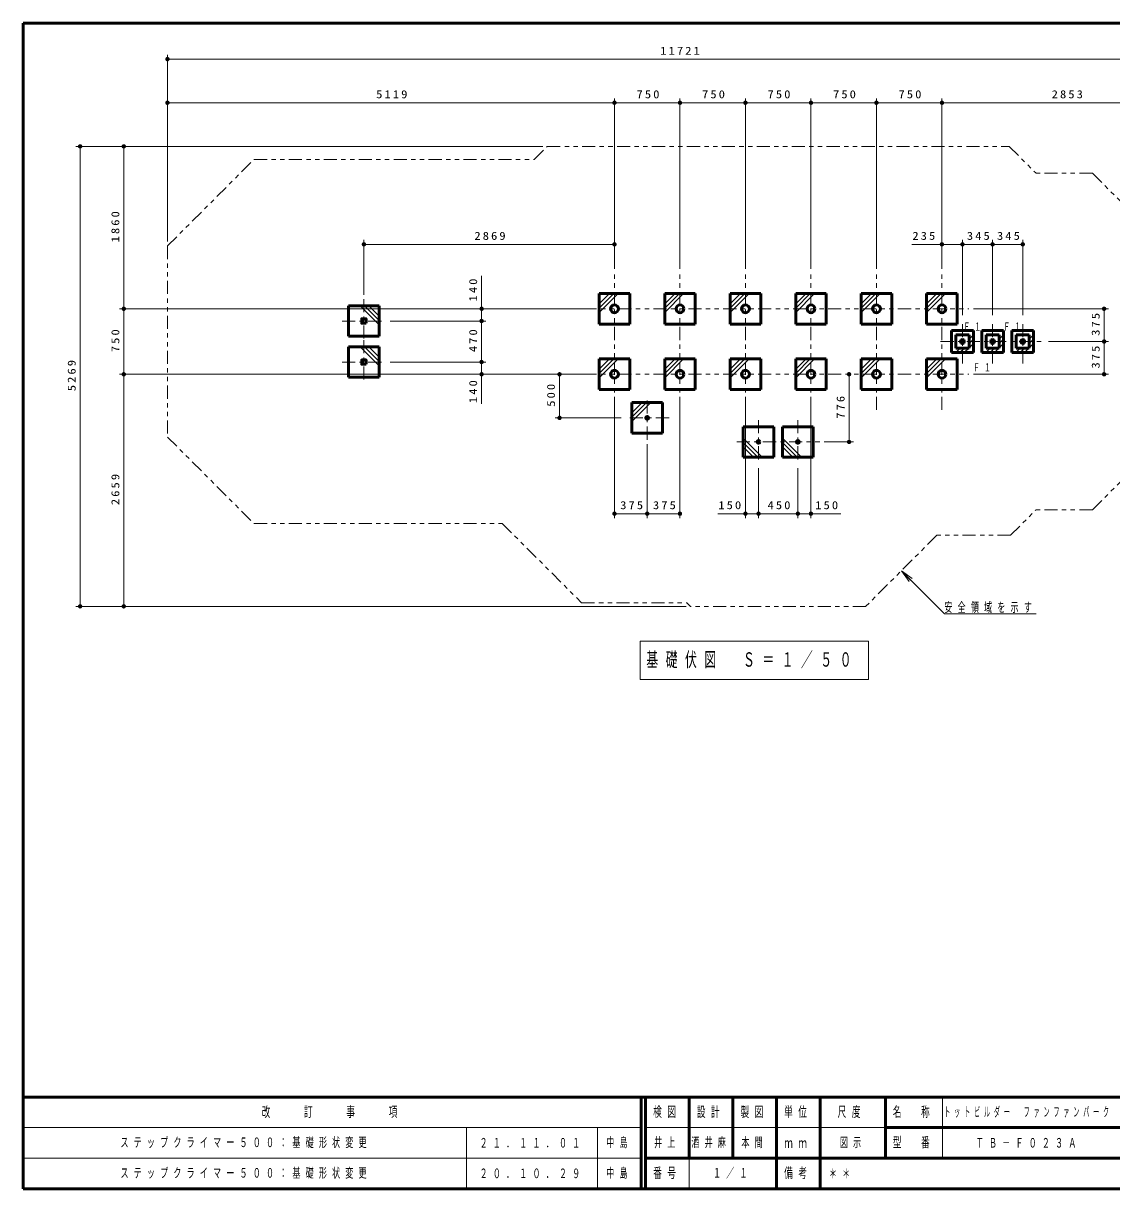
# Model space of a CAD drawing. Units: millimetres on the paper, scale 1:50. Extents: x -385 to 0, y -594 to 267.
# Drawn here: x -385 to -135.7, y -594 to -327 of the extents above; entities that cross this region are included whole.
import ezdxf

# ---------------------------------------------------------------- set-up
doc = ezdxf.new("R2010")
doc.units = ezdxf.units.MM
doc.linetypes.add('USER2', pattern=[6, 3, -1, 1, -1])
doc.linetypes.add('USER3', pattern=[8, 3, -1, 1, -1, 1, -1])
doc.layers.add('LY_1', color=140, linetype='Continuous', lineweight=50)
doc.styles.add('ＭＳ ゴシック', font='')
doc.styles.get('ＭＳ ゴシック').set_extended_font_data('MS Gothic')

# ---------------------------------------------------------------- blocks, each defined once
blk = doc.blocks.new('filled_dot')
at = {"color": 0, "linetype": 'Continuous', "lineweight": -2, "const_width": 1.25}
blk.add_lwpolyline([(-0.625, 0, 1), (0.625, 0, 1)], format="xyb", close=True, dxfattribs=at)

msp = doc.modelspace()

# ---------------------------------------------------------------- linework, layer by layer
at = {"layer": 'LY_1', "color": 7}
for p, q in [((0, -327), (-385, -327)), ((-385, -327), (-385, -594)), ((-385, -573), (0, -573)), ((-385, -594), (0, -594))]:
    msp.add_line(p, q, dxfattribs=at)
at = {"layer": 'LY_1', "color": 7, "lineweight": 13}
for p, q in [((-351.985, -377.016), (-351.985, -334.203)), ((-351.985, -335.203), (-117.555, -335.203)), ((-351.985, -377.016), (-351.985, -344.203)), ((-249.605, -383.237), (-249.605, -344.203)), ((-234.605, -383.237), (-234.605, -344.203)), ((-219.605, -383.237), (-219.605, -344.203)), ((-204.605, -383.237), (-204.605, -344.203)), ((-189.605, -383.237), (-189.605, -344.203)), ((-174.605, -383.237), (-174.605, -344.203)), ((-351.985, -345.203), (-249.605, -345.203)), ((-249.605, -345.203), (-234.605, -345.203)), ((-234.605, -345.203), (-219.605, -345.203)), ((-219.605, -345.203), (-204.605, -345.203)), ((-204.605, -345.203), (-189.605, -345.203)), ((-189.605, -345.203), (-174.605, -345.203)), ((-174.605, -345.203), (-117.555, -345.203)), ((-362.985, -355.203), (-372.985, -355.203)), ((-371.985, -460.58), (-371.985, -355.203)), ((-266.013, -355.203), (-362.985, -355.203)), ((-361.985, -392.404), (-361.985, -355.203)), ((-306.985, -389.204), (-306.985, -376.642)), ((-306.985, -377.642), (-249.605, -377.642)), ((-181.52, -377.642), (-169.905, -377.642)), ((-169.905, -393.904), (-169.905, -376.642)), ((-169.905, -377.642), (-163.005, -377.642)), ((-163.005, -393.904), (-163.005, -376.642)), ((-163.005, -377.642), (-156.105, -377.642)), ((-156.105, -393.904), (-156.105, -376.642)), ((-280.038, -395.204), (-280.038, -384.874)), ((-253.105, -391.268), (-250.741, -388.904)), ((-253.105, -392.258), (-249.751, -388.904)), ((-253.105, -393.248), (-248.761, -388.904)), ((-238.105, -391.268), (-235.741, -388.904)), ((-238.105, -392.258), (-234.751, -388.904)), ((-238.105, -393.248), (-233.761, -388.904)), ((-223.105, -391.268), (-220.741, -388.904)), ((-223.105, -392.258), (-219.751, -388.904)), ((-223.105, -393.248), (-218.761, -388.904)), ((-208.105, -391.268), (-205.741, -388.904)), ((-208.105, -392.258), (-204.751, -388.904)), ((-208.105, -393.248), (-203.761, -388.904)), ((-193.105, -391.268), (-190.741, -388.904)), ((-193.105, -392.258), (-189.751, -388.904)), ((-193.105, -393.248), (-188.761, -388.904)), ((-178.105, -391.268), (-175.741, -388.904)), ((-178.105, -392.258), (-174.751, -388.904)), ((-178.105, -393.248), (-173.761, -388.904)), ((-281.038, -392.404), (-362.985, -392.404)), ((-361.985, -407.404), (-361.985, -392.404)), ((-303.485, -396.048), (-307.829, -391.704)), ((-303.485, -395.058), (-306.839, -391.704)), ((-303.485, -394.068), (-305.849, -391.704)), ((-255.605, -392.404), (-281.038, -392.404)), ((-167.413, -392.404), (-136.46, -392.404)), ((-137.46, -392.404), (-137.46, -399.904)), ((-300.985, -395.204), (-279.038, -395.204)), ((-300.985, -395.204), (-279.038, -395.204)), ((-280.038, -395.204), (-280.038, -404.604)), ((-167.405, -398.347), (-168.405, -399.347)), ((-167.405, -399.337), (-168.405, -400.337)), ((-167.405, -400.327), (-168.405, -401.327)), ((-160.505, -398.347), (-161.505, -399.347)), ((-160.505, -399.337), (-161.505, -400.337)), ((-160.505, -400.327), (-161.505, -401.327)), ((-153.605, -398.347), (-154.605, -399.347)), ((-153.605, -399.337), (-154.605, -400.337)), ((-153.605, -400.327), (-154.605, -401.327)), ((-150.209, -399.904), (-136.46, -399.904)), ((-137.46, -399.904), (-137.46, -407.404)), ((-303.485, -405.448), (-307.829, -401.104)), ((-303.485, -404.458), (-306.839, -401.104)), ((-303.485, -403.468), (-305.849, -401.104)), ((-170.461, -401.404), (-171.461, -402.404)), ((-169.471, -401.404), (-170.471, -402.404)), ((-168.481, -401.404), (-169.481, -402.404)), ((-163.561, -401.404), (-164.561, -402.404)), ((-162.571, -401.404), (-163.571, -402.404)), ((-161.581, -401.404), (-162.581, -402.404)), ((-156.661, -401.404), (-157.661, -402.404)), ((-155.671, -401.404), (-156.671, -402.404)), ((-154.681, -401.404), (-155.681, -402.404)), ((-300.985, -404.604), (-279.038, -404.604)), ((-300.985, -404.604), (-279.038, -404.604)), ((-280.038, -414.148), (-280.038, -404.604)), ((-253.105, -406.268), (-250.741, -403.904)), ((-253.105, -407.258), (-249.751, -403.904)), ((-253.105, -408.248), (-248.761, -403.904)), ((-238.105, -406.268), (-235.741, -403.904)), ((-238.105, -407.258), (-234.751, -403.904)), ((-238.105, -408.248), (-233.761, -403.904)), ((-223.105, -406.268), (-220.741, -403.904)), ((-223.105, -407.258), (-219.751, -403.904)), ((-223.105, -408.248), (-218.761, -403.904)), ((-208.105, -406.268), (-205.741, -403.904)), ((-208.105, -407.258), (-204.751, -403.904)), ((-208.105, -408.248), (-203.761, -403.904)), ((-193.105, -406.268), (-190.741, -403.904)), ((-193.105, -407.258), (-189.751, -403.904)), ((-193.105, -408.248), (-188.761, -403.904)), ((-178.105, -406.268), (-175.741, -403.904)), ((-178.105, -407.258), (-174.751, -403.904)), ((-178.105, -408.248), (-173.761, -403.904)), ((-281.038, -407.404), (-362.985, -407.404)), ((-361.985, -460.58), (-361.985, -407.404)), ((-255.605, -407.404), (-281.038, -407.404)), ((-262.193, -417.404), (-262.193, -407.404)), ((-195.879, -407.404), (-195.879, -422.914)), ((-167.413, -407.404), (-136.46, -407.404)), ((-249.605, -413.798), (-249.605, -440.348)), ((-234.605, -413.798), (-234.605, -440.348)), ((-219.605, -413.798), (-219.605, -440.348)), ((-204.605, -413.798), (-204.605, -440.348)), ((-245.605, -416.268), (-243.241, -413.904)), ((-245.605, -417.258), (-242.251, -413.904)), ((-245.605, -418.248), (-241.261, -413.904)), ((-248.105, -417.404), (-263.193, -417.404)), ((-242.105, -423.404), (-242.105, -440.348)), ((-242.105, -423.404), (-242.105, -440.348)), ((-220.105, -422.07), (-215.761, -426.414)), ((-220.105, -423.06), (-216.751, -426.414)), ((-220.105, -424.05), (-217.741, -426.414)), ((-211.105, -422.07), (-206.761, -426.414)), ((-211.105, -423.06), (-207.751, -426.414)), ((-211.105, -424.05), (-208.741, -426.414)), ((-201.605, -422.914), (-194.879, -422.914)), ((-216.605, -428.914), (-216.605, -440.348)), ((-207.605, -428.914), (-207.605, -440.348)), ((-242.105, -439.348), (-249.605, -439.348)), ((-234.605, -439.348), (-242.105, -439.348)), ((-216.605, -439.348), (-225.96, -439.348)), ((-207.605, -439.348), (-216.605, -439.348)), ((-197.765, -439.348), (-207.605, -439.348)), ((-182.13, -454.912), (-183.897, -452.437)), ((-183.897, -452.437), (-181.423, -454.205)), ((-183.897, -452.437), (-181.776, -454.559)), ((-183.897, -452.437), (-174.046, -462.289)), ((-362.985, -460.58), (-372.985, -460.58)), ((-233.17, -460.58), (-362.985, -460.58)), ((-174.046, -462.289), (-153.046, -462.289)), ((-243.705, -468.545), (-243.705, -477.345)), ((-191.405, -468.545), (-243.705, -468.545)), ((-191.405, -477.345), (-191.405, -468.545)), ((-243.705, -477.345), (-191.405, -477.345)), ((-174.5, -573), (-174.5, -587)), ((-385, -580), (-243.5, -580)), ((-283.5, -580), (-283.5, -594)), ((-253.5, -580), (-253.5, -594)), ((-242.5, -580), (-187.5, -580)), ((-385, -587), (-243.5, -587)), ((-232.5, -587), (-232.5, -594))]:
    msp.add_line(p, q, dxfattribs=at)
at = {"layer": 'LY_1', "color": 7, "linetype": 'USER3', "lineweight": 13}
for p, q in [((-268.014, -358.204), (-265.013, -355.203)), ((-265.013, -355.203), (-159.197, -355.203)), ((-159.197, -355.203), (-153.046, -361.354)), ((-351.985, -378.016), (-332.173, -358.204)), ((-332.173, -358.204), (-268.014, -358.204)), ((-140.137, -361.354), (-153.046, -361.354)), ((-140.137, -361.354), (-117.555, -383.936)), ((-351.985, -378.016), (-351.985, -421.791)), ((-249.605, -415.57), (-249.605, -384.237)), ((-234.605, -415.57), (-234.605, -384.237)), ((-219.605, -415.57), (-219.605, -384.237)), ((-204.605, -415.57), (-204.605, -384.237)), ((-189.605, -415.57), (-189.605, -384.237)), ((-174.605, -415.57), (-174.605, -384.237)), ((-256.686, -392.404), (-168.413, -392.404)), ((-256.686, -407.404), (-168.413, -407.404)), ((-140.137, -438.454), (-117.555, -415.872)), ((-351.985, -421.791), (-332.173, -441.604)), ((-158.887, -444.295), (-153.046, -438.454)), ((-140.137, -438.454), (-153.046, -438.454)), ((-332.173, -441.604), (-275.298, -441.604)), ((-275.298, -441.604), (-257.158, -459.744)), ((-175.755, -444.295), (-192.04, -460.58)), ((-158.887, -444.295), (-175.755, -444.295)), ((-257.158, -459.744), (-233.007, -459.744)), ((-233.007, -459.744), (-232.17, -460.58)), ((-192.04, -460.58), (-232.17, -460.58))]:
    msp.add_line(p, q, dxfattribs=at)
at = {"layer": 'LY_1'}
for p, q in [((-253.105, -388.904), (-253.105, -395.904)), ((-246.105, -388.904), (-253.105, -388.904)), ((-246.105, -395.904), (-246.105, -388.904)), ((-238.105, -388.904), (-238.105, -395.904)), ((-231.105, -388.904), (-238.105, -388.904)), ((-231.105, -395.904), (-231.105, -388.904)), ((-223.105, -388.904), (-223.105, -395.904)), ((-216.105, -388.904), (-223.105, -388.904)), ((-216.105, -395.904), (-216.105, -388.904)), ((-208.105, -388.904), (-208.105, -395.904)), ((-201.105, -388.904), (-208.105, -388.904)), ((-201.105, -395.904), (-201.105, -388.904)), ((-193.105, -388.904), (-193.105, -395.904)), ((-186.105, -388.904), (-193.105, -388.904)), ((-186.105, -395.904), (-186.105, -388.904)), ((-178.105, -388.904), (-178.105, -395.904)), ((-171.105, -388.904), (-178.105, -388.904)), ((-171.105, -395.904), (-171.105, -388.904)), ((-310.485, -391.704), (-303.485, -391.704)), ((-310.485, -398.704), (-310.485, -391.704)), ((-303.485, -391.704), (-303.485, -398.704)), ((-253.105, -395.904), (-246.105, -395.904)), ((-238.105, -395.904), (-231.105, -395.904)), ((-223.105, -395.904), (-216.105, -395.904)), ((-208.105, -395.904), (-201.105, -395.904)), ((-193.105, -395.904), (-186.105, -395.904)), ((-178.105, -395.904), (-171.105, -395.904)), ((-167.405, -397.404), (-172.405, -397.404)), ((-172.405, -397.404), (-172.405, -402.404)), ((-167.405, -402.404), (-167.405, -397.404)), ((-160.505, -397.404), (-165.505, -397.404)), ((-165.505, -397.404), (-165.505, -402.404)), ((-160.505, -402.404), (-160.505, -397.404)), ((-153.605, -397.404), (-158.605, -397.404)), ((-158.605, -397.404), (-158.605, -402.404)), ((-153.605, -402.404), (-153.605, -397.404)), ((-303.485, -398.704), (-310.485, -398.704)), ((-168.405, -398.404), (-171.405, -398.404)), ((-171.405, -398.404), (-171.405, -401.404)), ((-168.405, -401.404), (-168.405, -398.404)), ((-161.505, -398.404), (-164.505, -398.404)), ((-164.505, -398.404), (-164.505, -401.404)), ((-161.505, -401.404), (-161.505, -398.404)), ((-154.605, -398.404), (-157.605, -398.404)), ((-157.605, -398.404), (-157.605, -401.404)), ((-154.605, -401.404), (-154.605, -398.404)), ((-310.485, -401.104), (-303.485, -401.104)), ((-310.485, -408.104), (-310.485, -401.104)), ((-303.485, -401.104), (-303.485, -408.104)), ((-172.405, -402.404), (-167.405, -402.404)), ((-171.405, -401.404), (-168.405, -401.404)), ((-165.505, -402.404), (-160.505, -402.404)), ((-164.505, -401.404), (-161.505, -401.404)), ((-158.605, -402.404), (-153.605, -402.404)), ((-157.605, -401.404), (-154.605, -401.404)), ((-253.105, -403.904), (-253.105, -410.904)), ((-246.105, -403.904), (-253.105, -403.904)), ((-246.105, -410.904), (-246.105, -403.904)), ((-238.105, -403.904), (-238.105, -410.904)), ((-231.105, -403.904), (-238.105, -403.904)), ((-231.105, -410.904), (-231.105, -403.904)), ((-223.105, -403.904), (-223.105, -410.904)), ((-216.105, -403.904), (-223.105, -403.904)), ((-216.105, -410.904), (-216.105, -403.904)), ((-208.105, -403.904), (-208.105, -410.904)), ((-201.105, -403.904), (-208.105, -403.904)), ((-201.105, -410.904), (-201.105, -403.904)), ((-193.105, -403.904), (-193.105, -410.904)), ((-186.105, -403.904), (-193.105, -403.904)), ((-186.105, -410.904), (-186.105, -403.904)), ((-178.105, -403.904), (-178.105, -410.904)), ((-171.105, -403.904), (-178.105, -403.904)), ((-171.105, -410.904), (-171.105, -403.904)), ((-303.485, -408.104), (-310.485, -408.104)), ((-253.105, -410.904), (-246.105, -410.904)), ((-238.105, -410.904), (-231.105, -410.904)), ((-223.105, -410.904), (-216.105, -410.904)), ((-208.105, -410.904), (-201.105, -410.904)), ((-193.105, -410.904), (-186.105, -410.904)), ((-178.105, -410.904), (-171.105, -410.904)), ((-245.605, -413.904), (-245.605, -420.904)), ((-238.605, -413.904), (-245.605, -413.904)), ((-238.605, -420.904), (-238.605, -413.904)), ((-245.605, -420.904), (-238.605, -420.904)), ((-220.105, -419.414), (-213.105, -419.414)), ((-220.105, -426.414), (-220.105, -419.414)), ((-213.105, -419.414), (-213.105, -426.414)), ((-211.105, -419.414), (-204.105, -419.414)), ((-211.105, -426.414), (-211.105, -419.414)), ((-204.105, -419.414), (-204.105, -426.414)), ((-213.105, -426.414), (-220.105, -426.414)), ((-204.105, -426.414), (-211.105, -426.414)), ((-243.5, -573), (-243.5, -594)), ((-242.5, -573), (-242.5, -594)), ((-232.5, -573), (-232.5, -587)), ((-222.5, -573), (-222.5, -587)), ((-212.5, -573), (-212.5, -594)), ((-202.5, -573), (-202.5, -587)), ((-187.5, -573), (-187.5, -587)), ((-187.5, -580), (-70, -580)), ((-242.5, -587), (0, -587)), ((-202.5, -587), (-202.5, -594))]:
    msp.add_line(p, q, dxfattribs=at)
at = {"layer": 'LY_1', "color": 7, "linetype": 'USER2', "lineweight": 13}
for p, q in [((-306.985, -390.204), (-306.985, -400.204)), ((-169.905, -404.904), (-169.905, -394.904)), ((-163.005, -404.904), (-163.005, -394.904)), ((-156.105, -404.904), (-156.105, -394.904)), ((-311.985, -395.204), (-301.985, -395.204)), ((-306.985, -399.604), (-306.985, -409.604)), ((-174.905, -399.904), (-151.209, -399.904)), ((-311.985, -404.604), (-301.985, -404.604)), ((-242.105, -422.404), (-242.105, -412.404)), ((-237.105, -417.404), (-247.105, -417.404)), ((-216.605, -417.914), (-216.605, -427.914)), ((-207.605, -417.914), (-207.605, -427.914)), ((-221.605, -422.914), (-202.605, -422.914))]:
    msp.add_line(p, q, dxfattribs=at)
at = {"layer": 'LY_1'}
for points in [[(-306.485, -395.704), (-306.485, -394.704), (-307.485, -394.704), (-307.485, -395.704)], [(-306.485, -405.104), (-306.485, -404.104), (-307.485, -404.104), (-307.485, -405.104)]]:
    msp.add_lwpolyline(points, close=True, dxfattribs=at)
for centre, radius in [((-249.605, -392.404), 0.891), ((-234.605, -392.404), 0.891), ((-219.605, -392.404), 0.891), ((-204.605, -392.404), 0.891), ((-189.605, -392.404), 0.891), ((-174.605, -392.404), 0.891), ((-169.905, -399.904), 0.427), ((-163.005, -399.904), 0.427), ((-156.105, -399.904), 0.427), ((-249.605, -407.404), 0.891), ((-234.605, -407.404), 0.891), ((-219.605, -407.404), 0.891), ((-204.605, -407.404), 0.891), ((-189.605, -407.404), 0.891), ((-174.605, -407.404), 0.891), ((-242.105, -417.404), 0.34), ((-216.605, -422.914), 0.34), ((-216.605, -422.914), 0.34), ((-207.605, -422.914), 0.34)]:
    msp.add_circle(centre, radius, dxfattribs=at)

# ---------------------------------------------------------------- block references
at = {"layer": 'LY_1', "color": 7, "lineweight": 13, "xscale": 0.4, "yscale": 0.4}
for p in [(-351.985, -335.203), (-351.985, -345.203), (-249.605, -345.203), (-234.605, -345.203), (-219.605, -345.203), (-204.605, -345.203), (-189.605, -345.203), (-174.605, -345.203), (-306.985, -377.642), (-174.605, -377.642), (-169.905, -377.642), (-163.005, -377.642), (-249.605, -439.348), (-242.105, -439.348), (-219.605, -439.348), (-216.605, -439.348), (-207.605, -439.348)]:
    msp.add_blockref('filled_dot', p, dxfattribs=at)
for p, rotation in [((-249.605, -345.203), 180), ((-234.605, -345.203), 180), ((-219.605, -345.203), 180), ((-204.605, -345.203), 180), ((-189.605, -345.203), 180), ((-174.605, -345.203), 180), ((-371.985, -355.203), 270), ((-361.985, -355.203), 270), ((-249.605, -377.642), 180), ((-169.905, -377.642), 180), ((-163.005, -377.642), 180), ((-156.105, -377.642), 180), ((-361.985, -392.404), 270), ((-361.985, -392.404), 90), ((-280.038, -392.404), 270), ((-137.46, -392.404), 270), ((-280.038, -395.204), 270), ((-280.038, -395.204), 90), ((-137.46, -399.904), 270), ((-137.46, -399.904), 90), ((-280.038, -404.604), 90), ((-280.038, -404.604), 270), ((-361.985, -407.404), 270), ((-361.985, -407.404), 90), ((-280.038, -407.404), 90), ((-262.193, -407.404), 270), ((-195.879, -407.404), 270), ((-137.46, -407.404), 90), ((-262.193, -417.404), 90), ((-195.879, -422.914), 90), ((-242.105, -439.348), 180), ((-234.605, -439.348), 180), ((-216.605, -439.348), 180), ((-207.605, -439.348), 180), ((-204.605, -439.348), 180), ((-371.985, -460.58), 90), ((-361.985, -460.58), 90)]:
    msp.add_blockref('filled_dot', p, dxfattribs=dict(at, rotation=rotation))

# ---------------------------------------------------------------- texts
at = {"layer": 'LY_1', "color": 7, "style": 'ＭＳ ゴシック'}
for s, insert, char_height, attachment_point in [('\\T1.33;\\W1.15;11721', (-234.353, -334.203), 1.833, 8), ('\\T1.33;\\W1.15;5119', (-300.374, -344.203), 1.833, 8), ('\\T1.33;\\W1.15;750', (-241.69, -344.203), 1.833, 8), ('\\T1.33;\\W1.15;750', (-226.69, -344.203), 1.833, 8), ('\\T1.33;\\W1.15;750', (-211.69, -344.203), 1.833, 8), ('\\T1.33;\\W1.15;750', (-196.69, -344.203), 1.833, 8), ('\\T1.33;\\W1.15;750', (-181.69, -344.203), 1.833, 8), ('\\T1.33;\\W1.15;2853', (-145.663, -344.203), 1.833, 8), ('\\T1.33;\\W1.15;2869', (-277.878, -376.642), 1.833, 8), ('\\T1.33;\\W1.15;235', (-178.52, -376.642), 1.833, 8), ('\\T1.33;\\W1.15;345', (-166.038, -376.642), 1.833, 8), ('\\T1.33;\\W1.15;345', (-159.138, -376.642), 1.833, 8), ('\\T1.64;\\W0.6;Ｆ１', (-169.712, -397.426), 1.833, 7), ('\\T1.64;\\W0.6;Ｆ１', (-160.554, -397.426), 1.833, 7), ('\\T1.64;\\W0.6;Ｆ１', (-167.46, -406.772), 1.833, 7), ('\\T1.33;\\W1.15;375', (-245.438, -438.348), 1.833, 8), ('\\T1.33;\\W1.15;375', (-237.938, -438.348), 1.833, 8), ('\\T1.33;\\W1.15;150', (-222.96, -438.348), 1.833, 8), ('\\T1.33;\\W1.15;450', (-211.69, -438.348), 1.833, 8), ('\\T1.33;\\W1.15;150', (-200.765, -438.348), 1.833, 8), ('\\T1.64;\\W0.6;安全領域を示す', (-174.046, -462.139), 2.199, 7), ('\\T1.64;\\W0.6;基礎伏図\u3000Ｓ＝１／５０', (-242.305, -472.945), 3.299, 4), ('\\T1.64;\\W0.6;改\u3000\u3000訂\u3000\u3000事\u3000\u3000項', (-314.25, -576.5), 2.346, 5), ('\\T1.64;\\W0.6;検図', (-237.5, -576.5), 2.346, 5), ('\\T1.64;\\W0.6;設計', (-227.5, -576.5), 2.346, 5), ('\\T1.64;\\W0.6;製図', (-217.5, -576.5), 2.346, 5), ('\\T1.64;\\W0.6;単位', (-207.5, -576.5), 2.346, 5), ('\\T1.64;\\W0.6;尺度', (-195.25, -576.5), 2.346, 5), ('\\T1.64;\\W0.6;名\u3000称', (-181, -576.5), 2.346, 5), ('\\T1.64;\\W0.45;トットビルダー\u3000ファンファンパーク', (-154.75, -576.5), 2.199, 5), ('\\T1.64;\\W0.6;ステップクライマー５００：基礎形状変更', (-362.75, -583.5), 2.199, 4), ('\\T1.64;\\W0.6;中島', (-251.5, -583.5), 2.199, 4), ('\\T1.64;\\W0.6;井上', (-237.5, -583.5), 2.199, 5), ('\\T1.64;\\W0.6;酒井麻', (-232, -583.5), 2.199, 4), ('\\T1.64;\\W0.6;本間', (-217.5, -583.5), 2.199, 5), ('\\T1.64;\\W0.6;型\u3000番', (-181, -583.5), 2.346, 5), ('\\T1.64;\\W0.6;２１．１１．０１', (-280.5, -583.5), 2.199, 4), ('\\T1.64;\\W0.6;ｍｍ', (-207.5, -583.5), 2.346, 5), ('\\T1.64;\\W0.6;図示', (-198, -583.5), 2.199, 4), ('\\T1.64;\\W0.6;ＴＢ－Ｆ０２３Ａ', (-154.75, -583.5), 2.199, 5), ('\\T1.64;\\W0.6;ステップクライマー５００：基礎形状変更', (-362.75, -590.5), 2.199, 4), ('\\T1.64;\\W0.6;２０．１０．２９', (-280.5, -590.5), 2.199, 4), ('\\T1.64;\\W0.6;中島', (-251.5, -590.5), 2.199, 4), ('\\T1.64;\\W0.6;番号', (-237.5, -590.5), 2.346, 5), ('\\T1.64;\\W0.6;１／１', (-222.5, -590.5), 2.199, 5), ('\\T1.64;\\W0.6;備考', (-207.5, -590.5), 2.346, 5), ('\\T1.64;\\W0.6;＊＊', (-200.5, -590.5), 2.199, 4)]:
    msp.add_mtext(s, dxfattribs=dict(at, insert=insert, char_height=char_height, attachment_point=attachment_point))
at = {"layer": 'LY_1', "color": 7, "char_height": 1.833, "attachment_point": 8, "rotation": 90, "style": 'ＭＳ ゴシック'}
for s, insert in [('\\T1.33;\\W1.15;1860', (-362.985, -373.38)), ('\\T1.33;\\W1.15;140', (-281.038, -387.874)), ('\\T1.33;\\W1.15;375', (-138.46, -395.737)), ('\\T1.33;\\W1.15;750', (-362.985, -399.488)), ('\\T1.33;\\W1.15;470', (-281.038, -399.488)), ('\\T1.33;\\W1.15;375', (-138.46, -403.237)), ('\\T1.33;\\W1.15;5269', (-372.985, -407.475)), ('\\T1.33;\\W1.15;140', (-281.038, -411.148)), ('\\T1.33;\\W1.15;500', (-263.193, -411.987)), ('\\T1.33;\\W1.15;776', (-196.879, -414.742)), ('\\T1.33;\\W1.15;2659', (-362.985, -433.575))]:
    msp.add_mtext(s, dxfattribs=dict(at, insert=insert))

doc.saveas('drawing.dxf')
